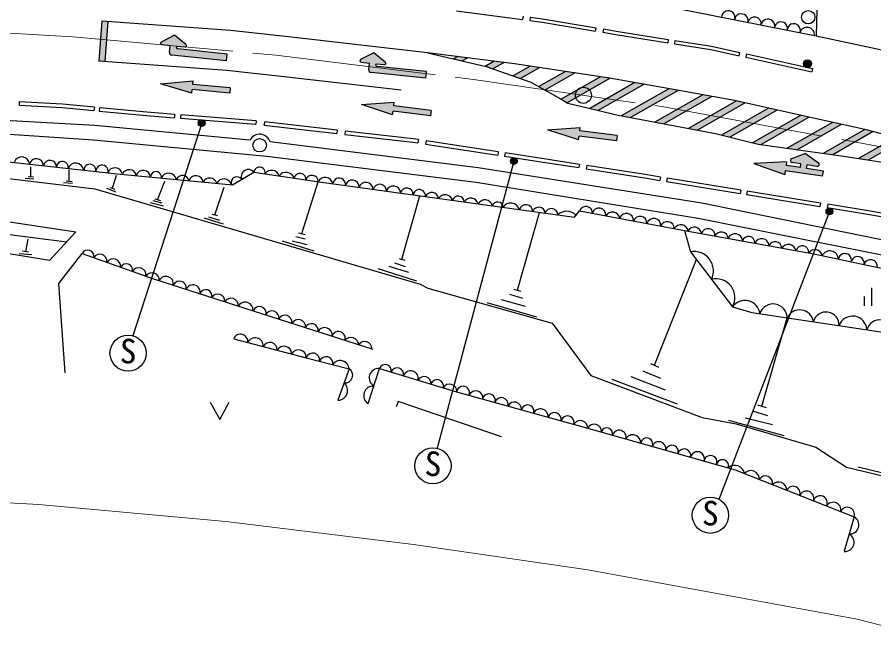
# Model space of a CAD drawing. Units: millimetres at full size, sheet at 1:1000; details may follow other scales. Extents: x 40000 to 680000, y 20000 to 380000.
# Drawn here: x 423900 to 487830, y 262359 to 309062 of the extents above; entities that cross this region are included whole.
import ezdxf
from ezdxf.enums import TextEntityAlignment as Align

# ---------------------------------------------------------------- set-up
doc = ezdxf.new("R2010")
doc.units = ezdxf.units.MM
doc.header["$LTSCALE"] = 1000
doc.linetypes.add('CHAIN', pattern=[18.5, 12, -1.5, 3.5, -1.5])
for name, color, linetype, lineweight in [('M-BGD', 7, 'Continuous', 25), ('M-BGD-EXST', 7, 'Continuous', 25), ('M-BMK', 2, 'CHAIN', 13), ('M-BMK-SRVR', 3, 'Continuous', 25), ('M-STR-HTXT', 7, 'Continuous', 13), ('M-STR-STRC', 7, 'Continuous', 25)]:
    doc.layers.add(name, color=color, linetype=linetype, lineweight=lineweight)
doc.styles.add('ＭＳ ゴシック', font='')
doc.styles.get('ＭＳ ゴシック').set_extended_font_data('MS Gothic')

msp = doc.modelspace()

# ---------------------------------------------------------------- hatches: boundary and pattern name
at = {"layer": 'M-BGD'}
msp.add_hatch(color=256, dxfattribs=at).paths.add_polyline_path([(483179, 305585, 1), (482579, 305585, 0.41421), (482879, 305285, 0.41421)])
at = {"layer": 'M-BGD-EXST'}
for points in [[(437921, 301143, 1), (437421, 301143, 0.41421), (437671, 300893, 0.41421)], [(461223, 298314, 1), (460723, 298314, 0.41421), (460973, 298064, 0.41421)], [(484759, 294557, 1), (484259, 294557, 0.41421), (484509, 294307, 0.41421)]]:
    msp.add_hatch(color=256, dxfattribs=at).paths.add_polyline_path(points)
at = {"layer": 'M-STR-STRC'}
for points in [[(430662, 308731), (430213, 308763), (429994, 305771), (430443, 305739)], [(435808, 306899), (436424, 306835, 0.74206), (436498, 307011), (435642, 307720), (434658, 307202, 0.74206), (434694, 307014), (435311, 306950), (435259, 306453, 0.41388), (435437, 306233), (439521, 305810), (439573, 306307), (435887, 306690, -0.41421), (435798, 306799)], [(450684, 305585), (451301, 305521, 0.74206), (451375, 305698), (450518, 306406), (449534, 305888, 0.74206), (449571, 305700), (450187, 305637), (450135, 305139, 0.41388), (450314, 304920), (454398, 304496), (454449, 304993), (450763, 305376, -0.41421), (450674, 305485)], [(457520, 306023), (456778, 306117), (456472, 305942), (457113, 305791)], [(460242, 305679), (459500, 305773), (458824, 305387), (458898, 305369), (459398, 305196)], [(462899, 305298), (462182, 305406), (460904, 304675), (461468, 304480)], [(465530, 304901), (464812, 305009), (462832, 303877), (463289, 303620)], [(436962, 303649), (439760, 303382), (439798, 303778), (436999, 304045), (437025, 304318), (434594, 304074), (436936, 303375)], [(468158, 304504), (468100, 304514), (467443, 304613), (464504, 302932), (464948, 302668)], [(470688, 304050), (469998, 304174), (466631, 302248), (467269, 302094)], [(473218, 303596), (472880, 303657), (472529, 303720), (468985, 301693), (469668, 301565)], [(475745, 303140), (475056, 303264), (471487, 301223), (472169, 301095)], [(451952, 302045), (454742, 301697), (454791, 302092), (452002, 302439), (452036, 302712), (449598, 302539), (451918, 301772)], [(478225, 302657), (477574, 302803), (473989, 300753), (474671, 300625)], [(480610, 302120), (479959, 302267), (476454, 300262), (477085, 300105)], [(483000, 301586), (482345, 301730), (478768, 299684), (479186, 299580), (479431, 299545)], [(485399, 301057), (484745, 301202), (481370, 299272), (482097, 299169)], [(465830, 300169), (468619, 299822), (468669, 300216), (465879, 300564), (465913, 300837), (463476, 300663), (465796, 299896)], [(487776, 300516), (487374, 300623), (487144, 300673), (484035, 298895), (484762, 298793)], [(490045, 299913), (489426, 300077), (486684, 298509), (487397, 298399)], [(482849, 298035), (483584, 297925, 0.78564), (483694, 298195), (482739, 298885), (481694, 298491, 0.77336), (481725, 298202), (482387, 298103), (482346, 297831), (481279, 297990), (481319, 298262), (478879, 298146), (481180, 297325), (481220, 297597), (484001, 297183), (484060, 297576), (482808, 297762)]]:
    msp.add_hatch(color=256, dxfattribs=at).paths.add_polyline_path(points)

# ---------------------------------------------------------------- linework, layer by layer
at = {"layer": 'M-BGD'}
for p, q in [((483704, 314395), (483515, 307657)), ((456680, 309529), (461622, 308883)), ((461655, 309131), (461622, 308883)), ((462180, 309062), (462148, 308814)), ((467063, 308025), (467104, 308272)), ((467657, 308179), (467616, 307933)), ((472488, 307402), (472449, 307156)), ((472981, 307324), (472964, 307074)), ((477778, 306180), (477832, 306424)), ((478321, 306316), (478268, 306072)), ((478321, 306316), (483247, 305236)), ((478268, 306072), (483193, 304992)), ((483247, 305236), (483193, 304992)), ((424057, 302746), (424043, 302496)), ((429665, 302337), (429618, 302091)), ((430057, 302299), (430009, 302053)), ((435679, 301797), (435630, 301550)), ((436120, 301763), (436101, 301514)), ((441734, 301317), (441706, 301069)), ((442375, 301244), (442305, 301000)), ((447779, 300626), (442375, 301244)), ((442305, 301000), (447751, 300378)), ((447779, 300626), (447751, 300378)), ((448390, 300557), (448361, 300308)), ((453848, 299918), (453810, 299671)), ((454424, 299830), (454364, 299586)), ((454364, 299586), (459762, 298759)), ((459800, 299006), (454424, 299830)), ((459800, 299006), (459762, 298759)), ((460316, 298927), (460278, 298680)), ((465859, 298074), (465821, 297827)), ((466411, 297988), (466373, 297741)), ((424923, 297157), (424933, 297877)), ((427792, 296823), (427795, 297665)), ((424510, 297052), (425158, 296986)), ((424715, 297170), (425131, 297144)), ((427372, 296728), (428026, 296675)), ((427571, 296846), (428013, 296800)), ((431018, 296291), (431312, 297261)), ((434383, 295437), (434933, 296821)), ((445143, 292902), (446357, 296772)), ((471911, 297127), (471870, 296880)), ((472397, 297048), (472357, 296801)), ((472357, 296801), (477858, 295903)), ((477898, 296150), (472397, 297048)), ((430559, 296297), (431253, 296020)), ((430837, 296357), (431200, 296225)), ((438647, 294304), (439358, 296367)), ((477898, 296150), (477858, 295903)), ((478369, 296073), (478329, 295826)), ((434032, 295365), (434704, 295196)), ((434180, 295492), (434586, 295382)), ((452611, 290993), (453944, 295725)), ((433816, 295238), (434823, 294968)), ((483843, 295180), (483803, 294933)), ((484388, 295091), (484348, 294844)), ((437836, 294078), (439281, 293644)), ((438181, 294155), (439001, 293911)), ((438454, 294351), (438841, 294256)), ((461232, 288685), (462883, 294492)), ((444892, 292965), (445394, 292839)), ((424701, 292490), (424521, 291579)), ((443680, 292355), (446046, 291628)), ((444432, 292371), (445552, 292087)), ((444708, 292697), (445385, 292513)), ((424296, 291612), (424747, 291547)), ((424052, 291432), (424986, 291335)), ((452398, 291053), (452825, 290932)), ((471466, 283080), (474583, 290970)), ((450808, 290295), (453698, 289392)), ((451627, 290469), (453102, 290036)), ((452066, 290734), (452861, 290457)), ((460636, 288389), (461610, 288075)), ((460975, 288770), (461489, 288601)), ((487667, 287522), (487667, 288850)), ((458937, 287767), (462644, 286691)), ((460020, 287996), (461809, 287489)), ((487133, 287522), (487133, 288218)), ((479469, 280025), (481368, 286628)), ((471164, 283213), (471769, 282948)), ((470590, 282661), (471907, 282120)), ((468275, 282046), (473149, 280210)), ((469688, 282247), (472257, 281250)), ((479141, 280131), (479796, 279919)), ((478784, 279678), (479893, 279322)), ((476992, 278973), (481111, 277848)), ((478225, 279158), (480278, 278667)), ((486670, 275510), (491802, 274221))]:
    msp.add_line(p, q, dxfattribs=at)
for points in [[(436544, 316812), (438861, 316045), (465765, 311199), (483515, 307657), (512543, 301467), (514253, 300952)], [(462148, 308814), (463072, 308694), (467063, 308025)], [(462180, 309062), (463109, 308941), (467104, 308272)], [(467657, 308179), (468603, 308021), (472488, 307402)], [(467616, 307933), (468563, 307774), (472449, 307156)], [(472964, 307074), (475657, 306645), (477778, 306180)], [(472981, 307324), (475703, 306891), (477832, 306424)], [(424043, 302496), (427270, 302317), (429618, 302091)], [(429665, 302337), (427289, 302567), (424057, 302746)], [(441273, 299889), (429690, 300972), (414484, 301832), (406957, 301986)], [(430009, 302053), (433560, 301710), (435630, 301550)], [(435679, 301797), (433582, 301959), (430057, 302299)], [(441734, 301317), (441413, 301354), (436120, 301763)], [(559853, 270127), (557420, 271058), (553002, 272710), (531136, 280147), (511315, 285964), (494012, 290174), (474722, 294039), (458161, 296731), (442543, 298665), (429602, 299876), (414432, 300890), (402582, 301132), (381904, 301304), (369192, 300691), (362694, 300241), (356405, 299732)], [(436101, 301514), (441389, 301105), (441706, 301069)], [(368168, 300620), (374087, 300437), (381958, 300398), (394224, 300631), (397515, 300090), (409084, 299382), (416781, 299062), (422323, 298369), (431369, 297374), (439970, 296545), (441570, 297497), (446441, 296760), (465479, 294134), (465875, 294593), (473696, 293136), (483356, 291387), (489784, 290024), (502960, 286958), (509965, 285462), (521225, 283055)], [(453848, 299918), (453461, 299977), (448390, 300557)], [(397515, 300090), (412495, 298375), (421370, 297233), (429697, 296257), (453985, 289132), (454545, 288821), (463821, 286226), (466710, 282323), (475016, 279182), (477548, 278706), (483511, 276976), (485788, 275471), (492648, 273825), (500708, 278350), (504586, 283601), (509218, 283918), (516682, 282153), (521826, 282321), (522853, 282578)], [(448361, 300308), (453428, 299729), (453810, 299671)], [(352093, 299384), (359835, 297812), (360172, 297563), (369200, 298028), (374575, 297909), (385945, 298473), (399753, 297345), (407522, 296180), (428273, 293030), (426306, 290894), (418718, 292154), (404550, 292780), (392583, 292703), (360171, 291779), (353107, 293495), (328646, 292779)], [(520410, 284441), (511600, 287027), (494252, 291248), (474993, 295188), (458315, 297820), (442780, 299744)], [(294196, 294367), (297972, 294305), (305096, 294241), (313211, 294505), (324606, 295430), (340409, 296948), (352812, 298565), (353470, 298640), (358306, 295736), (369183, 296460), (377132, 296872), (382937, 297361), (386786, 297349), (394945, 296835), (401687, 296171), (407454, 295256), (412058, 294503), (415853, 294040), (423714, 292799), (427600, 292300)], [(460278, 298680), (463159, 298239), (465821, 297827)], [(465859, 298074), (463197, 298486), (460316, 298927)], [(471911, 297127), (470767, 297314), (466411, 297988)], [(466373, 297741), (470727, 297067), (471870, 296880)], [(483843, 295180), (479430, 295900), (478369, 296073)], [(478329, 295826), (479390, 295653), (483803, 294933)], [(484348, 294844), (487505, 294329), (489813, 293927)], [(489856, 294173), (487546, 294576), (484388, 295091)], [(473696, 293136), (474149, 291541), (477269, 287429), (478733, 287027), (493151, 284845), (509965, 285462)], [(427484, 282503), (427005, 289174), (428745, 291410), (433990, 289564), (440896, 287328), (450434, 284274)], [(440058, 285063), (445473, 283628), (448670, 282818), (447832, 280462)], [(450094, 280219), (450946, 282832), (456519, 281154), (466837, 278285), (477481, 275286), (486349, 271773), (485611, 269191)], [(438299, 280334), (439015, 279039), (439731, 280334)], [(460038, 277748), (452336, 280367), (452173, 279987)]]:
    msp.add_lwpolyline(points, dxfattribs=at)
for centre, radius in [((482931, 309054), 500), ((482879, 305585), 300), ((441996, 299497), 500)]:
    msp.add_circle(centre, radius, dxfattribs=at)
for centre, radius, start, end in [((476965, 309044), 494, 339.56351, 177.86181), ((477937, 308791), 515, 346.45903, 170.9663), ((478926, 308560), 501, 350.1721, 167.25322), ((479924, 308403), 510, 345.43266, 171.99267), ((480897, 308224), 482, 343.52634, 173.89898), ((481854, 308070), 494, 339.35601, 178.06931), ((482850, 307745), 554, 353.182, 164.24332), ((441996, 299497), 822, 17.45667, 151.5841), ((424240, 298050), 580, 4.45001, 162.9933), ((425333, 297969), 530, 1.18455, 166.25877), ((426349, 297878), 497, 359.21609, 168.22722), ((427277, 297865), 431, 348.27594, 179.16738), ((428265, 297561), 606, 8.44182, 159.00149), ((429325, 297620), 461, 351.09134, 176.35198), ((430234, 297567), 454, 345.1885, 182.25482), ((431197, 297254), 560, 8.53663, 159.4535), ((432256, 297131), 545, 11.20301, 157.782), ((433315, 297083), 546, 5.32481, 163.6602), ((434262, 297130), 403, 349.56869, 179.41632), ((435206, 296811), 600, 13.15968, 155.82533), ((441155, 297160), 534, 39.04669, 202.488), ((441985, 297452), 418, 348.96848, 173.81652), ((442883, 297046), 587, 16.5519, 146.2331), ((443963, 296851), 632, 17.73588, 145.04912), ((445004, 296944), 450, 355.59044, 167.19455), ((436237, 296762), 485, 11.51397, 157.47104), ((437239, 296662), 562, 9.47692, 159.50809), ((438274, 296516), 537, 15.39716, 153.58785), ((439322, 296394), 592, 15.43393, 153.55108), ((440305, 296702), 438, 35.48135, 200.05268), ((445898, 296797), 460, 356.94195, 165.84305), ((446881, 296521), 581, 9.76353, 154.41462), ((447926, 296572), 474, 350.07843, 174.21571), ((448899, 296386), 516, 355.9843, 168.30984), ((449924, 296204), 531, 0.22606, 164.06808), ((450951, 296083), 512, 358.20545, 166.08869), ((451979, 295929), 534, 359.21731, 165.07684), ((452978, 295839), 472, 354.39566, 169.89848), ((453905, 295732), 462, 351.93387, 172.36027), ((454838, 295457), 520, 8.07885, 156.21529), ((455834, 295256), 554, 13.96638, 150.32776), ((456808, 295240), 461, 3.31342, 160.98072), ((457756, 294991), 561, 13.75878, 150.53536), ((458800, 294860), 564, 12.16384, 152.1303), ((459748, 294850), 417, 2.28304, 162.0111), ((460731, 294537), 656, 14.52448, 149.76966), ((461862, 294532), 524, 3.16829, 161.12585), ((462832, 294402), 474, 3.84296, 160.45118), ((463767, 294291), 483, 1.45127, 162.84287), ((466341, 294444), 490, 356.56757, 162.32835), ((467321, 294301), 504, 352.00645, 166.88947), ((464908, 293615), 953, 43.6198, 133.70787), ((468310, 293945), 567, 9.18044, 149.71547), ((469371, 293885), 523, 355.60111, 163.29481), ((470382, 293681), 517, 357.36401, 161.53191), ((471406, 293520), 525, 354.00855, 164.88736), ((472416, 293281), 522, 359.54354, 159.35237), ((473419, 293020), 546, 7.18719, 151.85854), ((474439, 292847), 536, 6.26325, 153.21352), ((475464, 292768), 511, 355.01088, 164.4659), ((476443, 292516), 514, 3.33624, 156.14054), ((477472, 292325), 561, 2.65061, 156.82617), ((478483, 292234), 465, 354.00297, 165.47381), ((479457, 291984), 550, 1.05848, 158.4183), ((480464, 291821), 489, 0.14827, 159.32851), ((429165, 291217), 462, 345.8354, 155.39351), ((474415, 290123), 1443, 333.7543, 100.60758), ((481450, 291501), 592, 12.34404, 147.13273), ((482497, 291506), 484, 354.05482, 165.42196), ((483438, 291162), 545, 9.91426, 147.43324), ((484548, 290974), 639, 2.2251, 153.83217), ((430069, 290843), 526, 350.94443, 150.28449), ((431064, 290451), 567, 354.30192, 146.927), ((485671, 290927), 490, 344.52847, 171.5288), ((486617, 290702), 489, 347.27026, 160.09723), ((487584, 290453), 510, 352.18285, 163.87442), ((432051, 290191), 469, 346.97535, 154.25357), ((432978, 289813), 543, 351.31864, 149.91027), ((433972, 289446), 538, 354.66172, 148.07165), ((435009, 289159), 555, 349.52073, 154.6066), ((436021, 288857), 508, 347.34506, 156.78227), ((437018, 288535), 544, 346.91714, 157.21019), ((476056, 288129), 1400, 330.0226, 104.33928), ((437983, 288262), 460, 343.2039, 160.92344), ((438878, 287879), 518, 352.96021, 151.16712), ((439859, 287542), 542, 354.46311, 149.66423), ((440915, 287190), 598, 354.43141, 149.89215), ((478199, 286776), 1136, 8.20095, 144.91748), ((441982, 286958), 502, 344.69334, 159.78954), ((442927, 286640), 497, 346.38464, 158.09823), ((480318, 286604), 1050, 1.34774, 161.43891), ((482298, 286180), 1033, 8.54901, 154.23764), ((484261, 286078), 976, 357.96062, 164.82603), ((443880, 286289), 525, 350.9549, 153.52797), ((444878, 285953), 542, 352.34382, 152.13906), ((486239, 285684), 1066, 2.48769, 160.29896), ((488271, 285455), 1006, 358.63757, 164.14908), ((445868, 285693), 491, 347.05958, 157.4233), ((446850, 285318), 569, 352.25842, 152.22445), ((440567, 284849), 552, 353.14264, 157.16213), ((447885, 285109), 490, 340.15061, 164.33227), ((448802, 284575), 586, 3.34183, 141.14104), ((441662, 284519), 608, 356.09139, 154.21339), ((442759, 284243), 543, 355.84334, 154.46143), ((443804, 283922), 577, 359.56255, 150.74222), ((449837, 284336), 527, 355.73169, 148.75119), ((444895, 283652), 578, 357.57577, 152.729), ((445965, 283476), 514, 348.73467, 162.85183), ((446951, 283216), 508, 349.94198, 161.64452), ((448008, 282766), 664, 4.50158, 147.08492), ((448372, 282334), 569, 262.40642, 58.43685), ((450871, 282134), 702, 83.88008, 239.97647), ((451373, 282678), 453, 346.30992, 160.18291), ((452264, 282406), 481, 346.55743, 159.9354), ((453264, 282095), 568, 347.00257, 159.49026), ((454271, 281711), 521, 356.04909, 150.44374), ((455239, 281538), 469, 343.45545, 163.03737), ((447818, 281203), 741, 271.02371, 49.81955), ((450467, 280820), 707, 85.69037, 238.16618), ((456159, 281127), 546, 357.48565, 149.44884), ((457183, 281023), 485, 338.37712, 170.53954), ((458130, 280637), 537, 351.62896, 157.2877), ((459090, 280455), 487, 342.63444, 166.28222), ((460039, 280156), 508, 346.59477, 162.32189), ((461006, 279809), 525, 354.78096, 154.1357), ((461991, 279639), 478, 343.76834, 165.14832), ((462958, 279265), 562, 354.19904, 154.71762), ((463995, 279044), 505, 347.86873, 161.04793), ((464966, 278808), 495, 344.08774, 164.82892), ((465925, 278393), 558, 358.98275, 149.93391), ((466965, 278147), 538, 354.74931, 153.91907), ((467913, 277978), 429, 344.69003, 163.84533), ((468821, 277709), 519, 346.03836, 162.49699), ((469842, 277307), 587, 356.65245, 151.88291), ((470875, 277197), 453, 338.25953, 170.27583), ((471786, 276854), 521, 348.17105, 160.3643), ((472757, 276630), 476, 342.80472, 165.73064), ((473679, 276347), 489, 345.48403, 163.05133), ((474664, 276102), 525, 341.9564, 166.57896), ((475642, 275865), 484, 337.32302, 171.21234), ((476533, 275572), 457, 341.97227, 166.56309), ((477451, 274868), 742, 11.02904, 130.62394), ((478651, 274582), 636, 358.95493, 137.81453), ((479739, 274272), 542, 350.20568, 146.56378), ((480714, 273741), 622, 1.65933, 135.11013), ((481803, 273520), 525, 343.8411, 152.92836), ((482803, 273149), 545, 341.15742, 155.61205), ((483828, 272815), 532, 333.98863, 162.78083), ((484796, 272271), 580, 349.23278, 147.53668), ((485848, 271946), 530, 340.87336, 155.8961), ((486019, 271169), 688, 266.75359, 61.33544), ((485672, 269871), 683, 264.82025, 63.26878)]:
    msp.add_arc(centre, radius, start, end, dxfattribs=at)
at = {"layer": 'M-BGD-EXST'}
for p, q in [((437671, 301143), (432544, 285278)), ((460973, 298314), (455246, 276882)), ((484509, 294557), (476272, 273069))]:
    msp.add_line(p, q, dxfattribs=at)
for centre, radius in [((437671, 301143), 250), ((460973, 298314), 250), ((484509, 294557), 250), ((432178, 283979), 1350), ((454929, 275570), 1350), ((475628, 271882), 1350)]:
    msp.add_circle(centre, radius, dxfattribs=at)
at = {"layer": 'M-BMK'}
msp.add_lwpolyline([(67021, 282065), (73093, 282686), (83968, 283588), (98418, 284864), (116937, 286454), (136785, 288149), (195765, 293394), (256658, 298643), (319646, 304103), (346418, 306456), (380428, 308650), (392770, 308835), (411453, 308418), (421374, 307964), (428054, 307600), (443200, 306230), (458129, 304386), (472158, 302361), (494100, 298324), (516559, 292558), (525348, 290167), (534631, 287403), (546862, 283439), (562738, 277684)], dxfattribs=at)
at = {"layer": 'M-BMK-SRVR'}
msp.add_circle((466159, 303227), 600, dxfattribs=at)
at = {"layer": 'M-STR-HTXT'}
msp.add_lwpolyline([(70751, 247264), (76320, 247834), (86953, 248716), (101454, 249996), (119924, 251582), (139824, 253282), (198818, 258527), (259672, 263773), (322689, 269235), (349078, 271555), (381817, 273667), (392641, 273829), (410262, 273436), (419624, 273007), (425526, 272686), (439477, 271424), (453483, 269694), (466490, 267817), (486573, 264121), (507612, 258720), (515758, 256504), (524240, 253978), (535500, 250329), (550253, 244981)], dxfattribs=at)
at = {"layer": 'M-STR-STRC'}
for p, q in [((430213, 308763), (429994, 305771)), ((430662, 308731), (430443, 305739)), ((435642, 307720), (434658, 307202)), ((436498, 307011), (435642, 307720)), ((434694, 307014), (435311, 306950)), ((435259, 306453), (435311, 306950)), ((435798, 306799), (435808, 306899)), ((435808, 306899), (436424, 306835)), ((439521, 305810), (435437, 306233)), ((439573, 306307), (435887, 306690)), ((439521, 305810), (439573, 306307)), ((450518, 306406), (449534, 305888)), ((451375, 305698), (450518, 306406)), ((449571, 305700), (450187, 305637)), ((450135, 305139), (450187, 305637)), ((456778, 306117), (456472, 305942)), ((457520, 306023), (457113, 305791)), ((459500, 305773), (458824, 305387)), ((460242, 305679), (459398, 305196)), ((450674, 305485), (450684, 305585)), ((450684, 305585), (451301, 305521)), ((454449, 304993), (450763, 305376)), ((454398, 304496), (454449, 304993)), ((462182, 305406), (460904, 304675)), ((462899, 305298), (461468, 304480)), ((464812, 305009), (462832, 303877)), ((434594, 304074), (437025, 304318)), ((436999, 304045), (437025, 304318)), ((454398, 304496), (450314, 304920)), ((465530, 304901), (463289, 303620)), ((467443, 304613), (464504, 302932)), ((468158, 304504), (464948, 302668)), ((436936, 303375), (434594, 304074)), ((439798, 303778), (436999, 304045)), ((439798, 303778), (439760, 303382)), ((469998, 304174), (466631, 302248)), ((470688, 304050), (467269, 302094)), ((472529, 303720), (468985, 301693)), ((436936, 303375), (436962, 303649)), ((439760, 303382), (436962, 303649)), ((473218, 303596), (469668, 301565)), ((475056, 303264), (471487, 301223)), ((475745, 303140), (472169, 301095)), ((449598, 302539), (452036, 302712)), ((451918, 301772), (449598, 302539)), ((452002, 302439), (452036, 302712)), ((454791, 302092), (452002, 302439)), ((477574, 302803), (473989, 300753)), ((478225, 302657), (474671, 300625)), ((451918, 301772), (451952, 302045)), ((454742, 301697), (451952, 302045)), ((454791, 302092), (454742, 301697)), ((479959, 302267), (476454, 300262)), ((480610, 302120), (477085, 300105)), ((482345, 301730), (478768, 299684)), ((483000, 301586), (479431, 299545)), ((484745, 301202), (481370, 299272)), ((463476, 300663), (465913, 300837)), ((465796, 299896), (463476, 300663)), ((465879, 300564), (465913, 300837)), ((468669, 300216), (465879, 300564)), ((485399, 301057), (482097, 299169)), ((487144, 300673), (484035, 298895)), ((487776, 300516), (484762, 298793)), ((465796, 299896), (465830, 300169)), ((468619, 299822), (465830, 300169)), ((468669, 300216), (468619, 299822)), ((489426, 300077), (486684, 298509)), ((490045, 299913), (487397, 298399)), ((482739, 298885), (481694, 298491)), ((482739, 298885), (483694, 298195)), ((481319, 298262), (478879, 298146)), ((478879, 298146), (481180, 297325)), ((481319, 298262), (481279, 297990)), ((482346, 297831), (481279, 297990)), ((482387, 298103), (481725, 298202)), ((482346, 297831), (482387, 298103)), ((482808, 297762), (482849, 298035)), ((483584, 297925), (482849, 298035)), ((481220, 297597), (481180, 297325)), ((484001, 297183), (481220, 297597)), ((484060, 297576), (482808, 297762)), ((484001, 297183), (484060, 297576))]:
    msp.add_line(p, q, dxfattribs=at)
for points in [[(515924, 292721), (510271, 294498), (503408, 296365), (497700, 297988), (494054, 298889), (490878, 299691), (487374, 300623), (482212, 301759), (477420, 302838), (472880, 303657), (468100, 304514), (461013, 305582), (454524, 306402), (444153, 307596), (439820, 308059), (430213, 308763)], [(454524, 306402), (458898, 305369), (462229, 304216), (464380, 303006), (464991, 302642), (468754, 301737), (476007, 300374), (479186, 299580), (485739, 298655), (491528, 297761), (498264, 296538), (504381, 295272), (510937, 293857), (515924, 292721)], [(452553, 303609), (443822, 304614), (439550, 305071), (429994, 305771)]]:
    msp.add_lwpolyline(points, dxfattribs=at)
for centre, radius, start, end in [((434704, 307114), 100, 117.76908, 264.07901), ((436435, 306934), 100, 264.07901, 50.38895), ((435458, 306432), 200, 174.14336, 264.07901), ((435897, 306789), 100, 174.07901, 264.07901), ((449581, 305800), 100, 117.76908, 264.07901), ((451311, 305620), 100, 264.07901, 50.38895), ((450334, 305119), 200, 174.14336, 264.07901), ((450773, 305475), 100, 174.07901, 264.07901), ((481747, 298350), 150, 110.66579, 261.53396), ((483606, 298073), 150, 261.53396, 54.15262)]:
    msp.add_arc(centre, radius, start, end, dxfattribs=at)

# ---------------------------------------------------------------- texts
at = {"layer": 'M-BGD-EXST', "style": 'ＭＳ ゴシック'}
for p in [(431523, 282686), (454274, 274277), (474973, 270590)]:
    msp.add_text('S', height=1833, rotation=358.508, dxfattribs=at).set_placement(p, align=Align.BOTTOM_LEFT)

doc.saveas('drawing.dxf')
